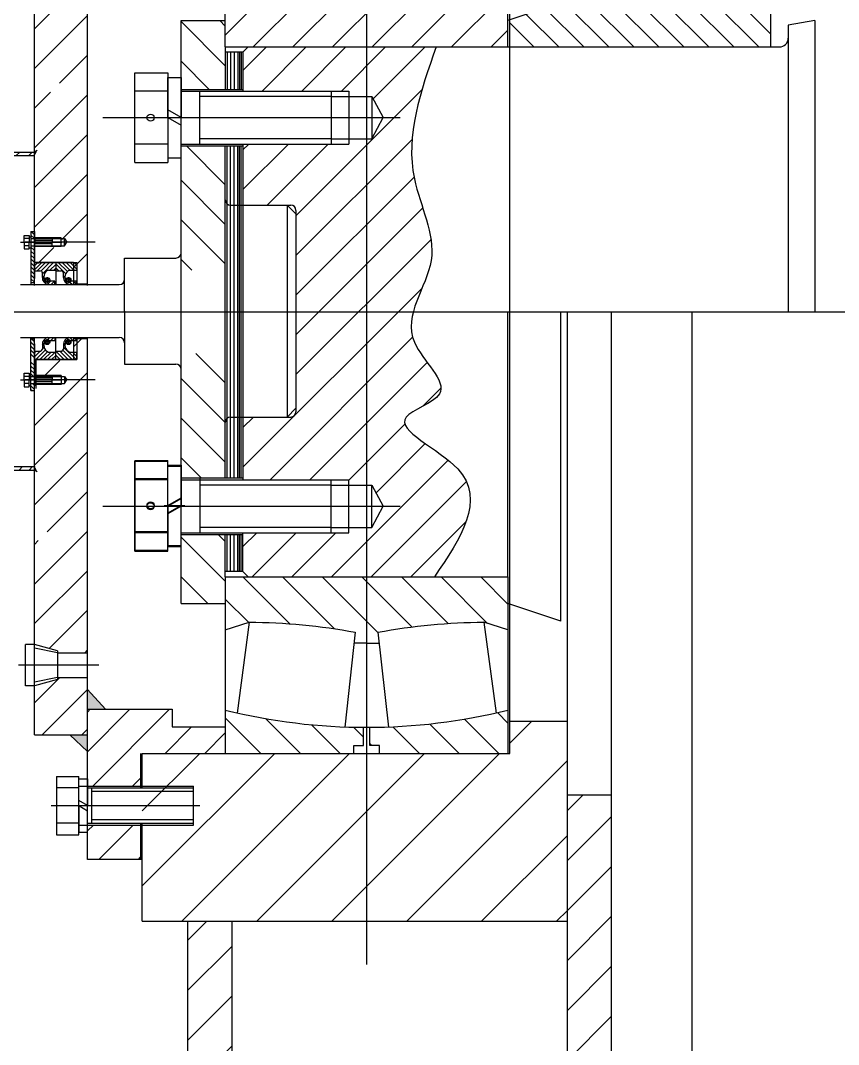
# Model space of a CAD drawing. Header units: millimetres. Extents: x 0 to 12600, y -338 to 8910.
# Drawn here: x 1843 to 2306, y 4920 to 5500 of the extents above; entities that cross this region are included whole.
import ezdxf

# ---------------------------------------------------------------- set-up
doc = ezdxf.new("R2010")
doc.units = ezdxf.units.MM
doc.header["$LTSCALE"] = 300
doc.linetypes.add('G', pattern=[2, 1.25, -0.25, 0.25, -0.25])
doc.linetypes.add('K', pattern=[2.5, 1.25, -0.25, 0.25, -0.25, 0.25, -0.25])
for name, color, linetype in [('01', 7, 'Continuous'), ('02', 1, 'Continuous'), ('05', 142, 'G'), ('07', 6, 'K')]:
    doc.layers.add(name, color=color, linetype=linetype)

# ---------------------------------------------------------------- blocks, each defined once
blk = doc.blocks.new('e')
at = {"layer": '02', "linetype": 'Continuous'}
h = blk.add_hatch(dxfattribs=at)
h.set_pattern_fill('LINE', color=1, scale=5, angle=45, style=0)
h.set_pattern_definition([(45, (-10498.824, 8951.033), (-11.22532, 11.22532), [])])
h.paths.add_polyline_path([(-1.78, 235.36), (-1.78, 243.22), (-1.78, 245.52), (-7.33, 245.52), (-7.33, 250), (-80, 250), (-80, 225.64, -0.059237)])
h.paths.add_polyline_path([(80, 225.64), (80, 250), (7.33, 250), (7.33, 245.52), (1.78, 245.52), (1.78, 243.22), (1.78, 235.36, -0.059237)])
h.paths.add_polyline_path([(80, 150), (80, 179.99), (66.41, 175.69, -0.045229), (6.41, 181.37), (7.09, 187.52), (0, 187.52), (0, 150)])
h.paths.add_polyline_path([(-66.41, 175.69), (-80, 179.99), (-80, 150), (0, 150), (0, 187.52), (-7.09, 187.52), (-6.41, 181.37, -0.045229)])
at = {"layer": '01'}
for p, q in [((-80, 150), (-80, 250)), ((-80, 250), (80, 250)), ((-7.33, 250), (-7.33, 245.52)), ((7.33, 250), (7.33, 245.52)), ((80, 150), (80, 250)), ((-7.33, 245.52), (-1.78, 245.52)), ((-1.78, 245.52), (-1.78, 243.22)), ((7.33, 245.52), (1.78, 245.52)), ((1.78, 245.52), (1.78, 243.22)), ((-1.78, 243.22), (-1.78, 235.36)), ((1.78, 243.22), (1.78, 235.36)), ((-6.41, 181.37), (-12.39, 235.14)), ((6.41, 181.37), (12.39, 235.14)), ((-66.41, 175.69), (-73.34, 227.21)), ((66.41, 175.69), (73.34, 227.21)), ((0, 187.52), (-7.09, 187.52)), ((0, 187.52), (7.09, 187.52)), ((-80, 179.99), (-66.41, 175.69)), ((80, 179.99), (66.41, 175.69)), ((-80, 150), (80, 150))]:
    blk.add_line(p, q, dxfattribs=at)
for centre, start, end in [((0, -98.47), 90, 103.86508), ((0, -98.47), 76.13492, 90), ((-67.72, 509.53), 270.22405, 280.58273), ((67.72, 509.53), 259.41727, 269.77595)]:
    blk.add_arc(centre, 333.84, start, end, dxfattribs=at)
blk = doc.blocks.new('*U40')
at = {"layer": '01'}
for p, q in [((-15.1, 5), (-15.1, 0)), ((0, 5), (-15.1, 5)), ((-15.1, 0), (0, 0)), ((0, 0), (-2.89, 5)), ((0, 5), (2.89, 0)), ((0, 5), (15.1, 5)), ((15.1, 0), (0, 0)), ((15.1, 5), (15.1, 0))]:
    blk.add_line(p, q, dxfattribs=at)
at = {"layer": '05'}
blk.add_line((0, 7.1), (0, -2.1), dxfattribs=at)
blk = doc.blocks.new('*U36')
at = {"layer": '01'}
for p, q in [((-22.75, 7.5), (-22.75, 0)), ((0, 7.5), (-22.75, 7.5)), ((0, 0), (-4.33, 7.5)), ((0, 7.5), (4.33, 0)), ((0, 7.5), (22.75, 7.5)), ((22.75, 7.5), (22.75, 0)), ((-22.75, 0), (0, 0)), ((22.75, 0), (0, 0))]:
    blk.add_line(p, q, dxfattribs=at)
at = {"layer": '05'}
blk.add_line((0, 9.6), (0, -2.1), dxfattribs=at)
blk = doc.blocks.new('wtwtrwt')
at = {"layer": '02', "linetype": 'Continuous'}
h = blk.add_hatch(dxfattribs=at)
h.set_pattern_fill('ANSI31', color=1, scale=0.5, style=0)
h.set_pattern_definition([(45, (-12, 0), (-1.122532, 1.122532), [])])
h.paths.add_polyline_path([(365.24, 562.92), (365.24, 567.24), (353.24, 567.24), (353.24, 562.52), (356.34, 562.52, -0.250683), (357.17, 562.07), (357.69, 561.28), (357.69, 558.8, 0.377139), (360.72, 554.74), (364.79, 554.74), (364.79, 556.59), (361.65, 556.59, -0.534579), (359.32, 556.48, -0.485131), (361.08, 562.92)])
h.paths.add_polyline_path([(359.32, 523, -0.534579), (361.65, 522.89), (364.79, 522.89), (364.79, 524.74), (360.72, 524.74, 0.377139), (357.69, 520.68), (357.69, 518.2), (357.17, 517.41, -0.250683), (356.34, 516.97), (353.24, 516.97), (353.24, 512.24), (365.24, 512.24), (365.24, 516.56), (361.08, 516.56, -0.485131)])
at = {"layer": '01', "color": 7, "linetype": 'Continuous'}
for p, q in [((353.24, 567.24), (365.24, 567.24)), ((365.24, 567.24), (365.24, 562.92)), ((365.24, 512.24), (365.24, 516.56)), ((353.24, 512.24), (365.24, 512.24))]:
    blk.add_line(p, q, dxfattribs=at)
at = {"layer": '01'}
for p, q in [((353.24, 562.52), (356.34, 562.52)), ((361.08, 562.92), (365.24, 562.92)), ((357.17, 562.07), (357.69, 561.28)), ((357.69, 558.8), (357.69, 561.28)), ((364.79, 556.59), (361.65, 556.59)), ((364.79, 554.74), (364.79, 556.59)), ((360.72, 554.74), (364.79, 554.74)), ((360.72, 524.74), (364.79, 524.74)), ((364.79, 522.89), (361.65, 522.89)), ((364.79, 524.74), (364.79, 522.89)), ((353.24, 516.97), (356.34, 516.97)), ((357.17, 517.41), (357.69, 518.2)), ((357.69, 520.68), (357.69, 518.2)), ((361.08, 516.56), (365.24, 516.56))]:
    blk.add_line(p, q, dxfattribs=at)
for centre, radius in [((360.45, 557.31), 1.4), ((360.45, 557.31), 1.05), ((360.45, 522.17), 1.4), ((360.45, 522.17), 1.05)]:
    blk.add_circle(centre, radius, dxfattribs=at)
for centre, radius, start, end in [((356.34, 561.52), 1, 33.70776, 90), ((362.74, 559.01), 4.25, 112.99323, 216.51104), ((361.52, 558.49), 3.83, 175.3112, 257.96489), ((361.52, 520.99), 3.83, 102.03511, 184.6888), ((362.74, 520.47), 4.25, 143.48896, 247.00677), ((356.34, 517.97), 1, 270, 326.29224)]:
    blk.add_arc(centre, radius, start, end, dxfattribs=at)
at = {"layer": '05'}
for p, q in [((362.21, 557.31), (358.65, 557.31)), ((360.45, 558.9), (360.45, 555.62)), ((362.21, 522.17), (358.65, 522.17)), ((360.45, 520.58), (360.45, 523.86))]:
    blk.add_line(p, q, dxfattribs=at)
blk = doc.blocks.new('*U141')
at = {"layer": '01'}
for p, q in [((-22.75, 7.5), (-22.75, 0)), ((0, 7.5), (-22.75, 7.5)), ((0, 0), (-4.33, 7.5)), ((0, 7.5), (4.33, 0)), ((0, 7.5), (22.75, 7.5)), ((22.75, 7.5), (22.75, 0)), ((-22.75, 0), (0, 0)), ((22.75, 0), (0, 0))]:
    blk.add_line(p, q, dxfattribs=at)
at = {"layer": '05'}
blk.add_line((0, 9.6), (0, -2.1), dxfattribs=at)

msp = doc.modelspace()

# ---------------------------------------------------------------- hatches: boundary and pattern name
at = {"layer": '01', "ltscale": 2}
for points in [[(1851.31, 5425.43), (1851.31, 5423.43, 0.098965), (1852.56, 5425.65, -0.004645), (1852.83, 5426.43)], [(1851.31, 5245.43), (1851.31, 5247.43, -0.098965), (1852.56, 5245.21, 0.004645), (1852.83, 5244.43)], [(1881.31, 5121.1), (1881.31, 5109.95), (1891.58, 5109.95)], [(1881.31, 5086.08), (1881.31, 5095.45), (1871.31, 5095.45)]]:
    msp.add_hatch(color=256, dxfattribs=at).paths.add_polyline_path(points)
at = {"layer": '02', "ltscale": 2}
h = msp.add_hatch(dxfattribs=at)
h.set_pattern_fill('LINE', color=256, scale=5, angle=45, style=0)
h.set_pattern_definition([(45, (551.24, 1523.514), (-11.22532, 11.22532), [])])
h.paths.add_polyline_path([(1881.31, 5295.95), (1869.67, 5295.95), (1868.31, 5293.95), (1866.31, 5293.95), (1866.31, 5293.45), (1851.31, 5293.45), (1851.31, 5210.45), (1866.31, 5210.45), (1866.31, 5209.95), (1868.31, 5209.95), (1869.67, 5207.95), (1881.31, 5207.95)])
h.paths.add_polyline_path([(1881.31, 5461.95), (1869.67, 5461.95), (1868.31, 5459.95), (1866.31, 5459.95), (1866.31, 5459.45), (1851.31, 5459.45), (1851.31, 5376.45), (1866.31, 5376.45), (1866.31, 5375.95), (1868.31, 5375.95), (1869.67, 5373.95), (1881.31, 5373.95)])
h.paths.add_polyline_path([(1881.31, 5574.45), (1851.31, 5574.45), (1851.31, 5464.45), (1866.31, 5464.45), (1866.31, 5463.95), (1868.31, 5463.95), (1869.67, 5461.95), (1881.31, 5461.95)])
h.paths.add_polyline_path([(1881.31, 5373.95), (1869.67, 5373.95), (1868.31, 5371.95), (1866.31, 5371.95), (1866.31, 5371.45), (1851.31, 5371.45), (1851.31, 5362.45), (1873.31, 5362.45), (1873.31, 5349.95), (1881.31, 5349.95)])
h.paths.add_polyline_path([(1881.31, 5319.95), (1873.31, 5319.95), (1873.31, 5307.45), (1851.31, 5307.45), (1851.31, 5298.45), (1866.31, 5298.45), (1866.31, 5297.95), (1868.31, 5297.95), (1869.67, 5295.95), (1881.31, 5295.95)])
h.paths.add_polyline_path([(1881.31, 5207.95), (1869.67, 5207.95), (1868.31, 5205.95), (1866.31, 5205.95), (1866.31, 5205.45), (1851.31, 5205.45), (1851.31, 5146.57), (1864.31, 5143.02), (1864.31, 5141.95), (1881.31, 5141.95)])
h.paths.add_polyline_path([(1881.31, 5127.95), (1864.31, 5127.95), (1864.31, 5126.89), (1851.31, 5123.33), (1851.31, 5095.45), (1881.31, 5095.45)])
at = {"layer": '02', "linetype": 'Continuous', "ltscale": 2}
h = msp.add_hatch(dxfattribs=at)
h.set_pattern_fill('_USER', color=1, scale=10, angle=135, style=0, pattern_type=0)
h.set_pattern_definition([(135, (-4194.145, 15758.685), (-7.071068, -7.071068), [])])
h.paths.add_polyline_path([(2152.91, 5509.95), (2149.31, 5509.95), (2120.31, 5500.28), (2120.31, 5484.95), (2152.91, 5484.95)])
h.paths.add_polyline_path([(2152.91, 5484.95), (2162.91, 5484.95), (2162.91, 5509.95), (2152.91, 5509.95)])
h.paths.add_polyline_path([(2162.91, 5509.95), (2162.91, 5484.95), (2267.91, 5484.95), (2267.91, 5509.95)])
h = msp.add_hatch(dxfattribs=at)
h.set_pattern_fill('LINE', color=1, scale=5, angle=135, style=0)
h.set_pattern_definition([(135, (-4194.145, 15758.685), (-11.22532, -11.22532), [])])
h.paths.add_polyline_path([(1959.31, 5184.95), (1959.31, 5208.95), (1934.31, 5208.95), (1934.31, 5202.2), (1934.31, 5169.95), (1959.31, 5169.95)])
h.paths.add_polyline_path([(1934.31, 5240.95), (1959.31, 5240.95), (1959.31, 5311.4), (1934.31, 5311.4)])
h.paths.add_polyline_path([(1934.31, 5358.5), (1959.31, 5358.5), (1959.31, 5428.95), (1934.31, 5428.95), (1934.31, 5419.53)])
h.paths.add_polyline_path([(1959.31, 5484.95), (1959.31, 5499.95), (1934.31, 5499.95), (1934.31, 5460.95), (1959.31, 5460.95)])
h = msp.add_hatch(dxfattribs=at)
h.set_pattern_fill('LINE', color=1, scale=5, angle=225, style=0)
h.paths.add_polyline_path([(1996.31, 5275.43), (1969.31, 5275.43), (1969.31, 5239.95), (2019.31, 5239.95), (2029.31, 5239.95), (2029.31, 5236.95), (2039.31, 5236.95), (2039.31, 5334.95), (1999.31, 5334.95), (1999.31, 5278.43, -0.414214)])
edge = h.paths.add_edge_path()
edge.add_spline(control_points=[(2077.67, 5184.95), (2092.38, 5206.67), (2116.84, 5242.78), (2042.33, 5273.11), (2094.98, 5288.25), (2063.32, 5312.86), (2064.21, 5329.26), (2065.7, 5334.95)], knot_values=[152.681683, 152.681683, 152.681683, 152.681683, 215.169648, 256.569375, 279.625811, 312.140254, 329.553088, 329.553088, 329.553088, 329.553088], degree=3, periodic=0)
edge.add_line((2065.7, 5334.95), (2039.31, 5334.95))
edge.add_line((2039.31, 5334.95), (2039.31, 5236.95))
edge.add_line((2039.31, 5236.95), (2042.31, 5236.95))
edge.add_line((2042.31, 5236.95), (2048.67, 5224.95))
edge.add_line((2048.67, 5224.95), (2042.31, 5212.95))
edge.add_line((2042.31, 5212.95), (2039.31, 5212.95))
edge.add_line((2039.31, 5212.95), (2039.31, 5184.95))
edge.add_line((2039.31, 5184.95), (2077.67, 5184.95))
h.paths.add_polyline_path([(2019.31, 5209.95), (1969.31, 5209.95), (1969.31, 5187.95), (1972.31, 5184.95), (2039.31, 5184.95), (2039.31, 5212.95), (2029.31, 5212.95), (2029.31, 5209.95)])
h.paths.add_polyline_path([(2039.31, 5432.95), (2029.31, 5432.95), (2029.31, 5429.95), (2019.31, 5429.95), (1969.31, 5429.95), (1969.31, 5395.43), (1996.31, 5395.43, -0.414214), (1999.31, 5392.43), (1999.31, 5334.95), (2039.31, 5334.95)])
edge = h.paths.add_edge_path()
edge.add_spline(control_points=[(2065.7, 5334.95), (2068.25, 5344.69), (2083.71, 5369.63), (2055.69, 5419.54), (2069.88, 5460.02), (2078.61, 5484.95)], knot_values=[0, 0, 0, 0, 29.79875, 77.010348, 152.681683, 152.681683, 152.681683, 152.681683], degree=3, periodic=0)
edge.add_line((2078.61, 5484.95), (2039.31, 5484.95))
edge.add_line((2039.31, 5484.95), (2039.31, 5456.95))
edge.add_line((2039.31, 5456.95), (2042.31, 5456.95))
edge.add_line((2042.31, 5456.95), (2048.67, 5444.95))
edge.add_line((2048.67, 5444.95), (2042.31, 5432.95))
edge.add_line((2042.31, 5432.95), (2039.31, 5432.95))
edge.add_line((2039.31, 5432.95), (2039.31, 5334.95))
edge.add_line((2039.31, 5334.95), (2065.7, 5334.95))
h.paths.add_polyline_path([(2019.31, 5459.95), (2029.31, 5459.95), (2029.31, 5456.95), (2039.31, 5456.95), (2039.31, 5484.95), (1972.31, 5484.95), (1969.31, 5481.95), (1969.31, 5459.95)])
at = {"layer": '02', "ltscale": 2}
h = msp.add_hatch(dxfattribs=at)
h.set_pattern_fill('_USER', color=256, scale=5, angle=135, style=0, pattern_type=0)
h.set_pattern_definition([(45, (8899.9574, 1939.483), (3.535534, -3.535534), [])])
h.paths.add_polyline_path([(1826.31, 5423.43), (1826.31, 5425.43), (1851.31, 5425.43), (1851.31, 5423.43)])
at = {"layer": '02', "linetype": 'Continuous', "ltscale": 2}
h = msp.add_hatch(dxfattribs=at)
h.set_pattern_fill('ANSI31', color=1, scale=0.5, angle=90, style=0)
h.set_pattern_definition([(135, (1498.0627, 4795.6902), (-1.122532, -1.122532), [])])
h.paths.add_polyline_path([(1875.31, 5358.61), (1875.31, 5362.93), (1863.31, 5362.93), (1863.31, 5358.21), (1866.4, 5358.21, -0.250683), (1867.23, 5357.76), (1867.76, 5356.97), (1867.76, 5354.49, 0.377139), (1870.78, 5350.43), (1874.85, 5350.43), (1874.85, 5352.28), (1871.71, 5352.28, -0.534579), (1869.38, 5352.17, -0.485131), (1871.14, 5358.61)])
h.paths.add_polyline_path([(1869.38, 5318.69, -0.534579), (1871.71, 5318.58), (1874.85, 5318.58), (1874.85, 5320.43), (1870.78, 5320.43, 0.377139), (1867.76, 5316.37), (1867.76, 5313.89), (1867.23, 5313.1, -0.250683), (1866.4, 5312.66), (1863.31, 5312.66), (1863.31, 5307.93), (1875.31, 5307.93), (1875.31, 5312.25), (1871.14, 5312.25, -0.485131)])
at = {"layer": '02', "ltscale": 2}
h = msp.add_hatch(dxfattribs=at)
h.set_pattern_fill('_USER', color=256, scale=4, angle=135, style=0, pattern_type=0)
h.set_pattern_definition([(45, (8899.9574, 1939.483), (2.8284271, -2.8284271), [])])
h.paths.add_polyline_path([(1851.31, 5247.43), (1851.31, 5245.43), (1826.31, 5245.43), (1826.31, 5247.43)])
at = {"layer": '02', "linetype": 'Continuous', "ltscale": 2}
h = msp.add_hatch(dxfattribs=at)
h.set_pattern_fill('LINE', color=1, scale=5, angle=45, style=0)
h.set_pattern_definition([(45, (-4194.145, 15758.685), (-11.22532, 11.22532), [])])
h.paths.add_polyline_path([(1881.31, 5109.95), (1912.31, 5109.95), (1912.31, 5084.95), (1911.31, 5084.95), (1911.31, 5066.45), (1881.31, 5066.45), (1881.31, 5070.55)])
h.paths.add_polyline_path([(1912.31, 5084.95), (1912.31, 5109.95), (1929.31, 5109.95), (1929.31, 5099.95), (1959.31, 5099.95), (1959.31, 5084.95)])
h.paths.add_polyline_path([(1881.31, 5024.95), (1881.31, 5044.45), (1911.31, 5044.45), (1911.31, 5024.95)])
at = {"layer": '02', "ltscale": 2}
h = msp.add_hatch(dxfattribs=at)
h.set_pattern_fill('_USER', color=256, scale=30, angle=45, style=0, pattern_type=0)
h.set_pattern_definition([(45, (-1472.55, 2558.523), (-21.2132, 21.2132), [])])
h.paths.add_polyline_path([(2152.91, 4989.95), (2152.91, 5103.2), (2120.31, 5103.2), (2120.31, 5084.95), (1912.31, 5084.95), (1912.31, 4989.95)])
h = msp.add_hatch(dxfattribs=at)
h.set_pattern_fill('_USER', color=256, scale=20, angle=45, style=0, pattern_type=0)
h.set_pattern_definition([(45, (-1472.549, 2558.523), (-14.142136, 14.142136), [])])
h.paths.add_polyline_path([(1962.91, 4989.95), (1937.91, 4989.95), (1937.91, 4267.95), (1962.91, 4267.95)])
h.paths.add_polyline_path([(1962.91, 4267.95), (1937.91, 4267.95), (1937.91, 4064.95), (1962.91, 4064.95)])
h.paths.add_polyline_path([(2177.91, 4267.95), (2152.91, 4267.95), (2152.91, 4109.95), (2177.91, 4109.95)])
h.paths.add_polyline_path([(2177.91, 5061.58), (2152.91, 5061.58), (2152.91, 4267.95), (2177.91, 4267.95)])
h.paths.add_polyline_path([(2634.91, 4564.38), (2609.91, 4564.38), (2609.91, 4267.95), (2634.91, 4267.95)])
h.paths.add_polyline_path([(2634.91, 4267.95), (2609.91, 4267.95), (2609.91, 4064.95), (2634.91, 4064.95)])

# ---------------------------------------------------------------- linework, layer by layer
at = {"layer": '01', "ltscale": 2}
for p, q in [((1881.31, 5349.95), (1881.31, 5644.95)), ((2267.91, 5614.95), (2267.91, 5484.95)), ((2120.31, 5084.95), (2120.31, 5584.95)), ((2149.31, 5509.95), (2119.31, 5499.95)), ((1934.31, 5499.95), (1959.31, 5499.95)), ((1934.31, 5334.95), (1934.31, 5499.95)), ((2292.91, 5499.95), (2277.91, 5497.31)), ((2277.91, 5497.31), (2277.91, 5334.95)), ((2292.91, 5499.95), (2292.91, 5334.93)), ((1959.31, 5484.95), (1959.31, 5460.95)), ((1972.31, 5484.95), (1969.31, 5481.95)), ((2105.4, 5484.95), (2272.91, 5484.95)), ((1969.31, 5481.95), (1959.31, 5481.95)), ((1960.31, 5481.95), (1960.31, 5460.95)), ((1962.31, 5481.95), (1962.31, 5460.95)), ((1964.31, 5481.95), (1964.31, 5460.95)), ((1966.31, 5481.95), (1966.31, 5460.95)), ((1967.31, 5481.95), (1967.31, 5460.95)), ((1968.31, 5481.95), (1968.31, 5460.95)), ((1969.31, 5481.95), (1969.31, 5459.95)), ((1934.31, 5460.95), (1969.31, 5460.95)), ((1934.31, 5459.95), (2019.31, 5459.95)), ((1944.81, 5429.95), (1944.81, 5459.95)), ((2019.31, 5459.95), (2019.31, 5429.95)), ((2019.31, 5456.95), (2042.31, 5456.95)), ((2029.31, 5459.95), (2029.31, 5429.95)), ((1934.31, 5429.95), (2019.31, 5429.95)), ((1934.31, 5428.95), (1969.31, 5428.95)), ((1959.31, 5334.95), (1959.31, 5428.95)), ((1960.31, 5334.95), (1960.31, 5428.95)), ((1962.31, 5334.95), (1962.31, 5428.95)), ((1964.31, 5334.95), (1964.31, 5428.95)), ((1966.31, 5334.95), (1966.31, 5428.95)), ((1967.31, 5334.95), (1967.31, 5428.95)), ((1968.31, 5334.95), (1968.31, 5428.95)), ((1969.31, 5429.95), (1969.31, 5334.95)), ((1508.73, 5423.43), (1851.31, 5423.43)), ((1510.73, 5425.43), (1851.31, 5425.43)), ((1852.83, 5426.43), (1851.31, 5425.43)), ((1851.31, 5423.43), (1851.31, 5425.43)), ((1994.31, 5395.43), (1994.31, 5275.43)), ((1999.31, 5392.43), (1999.31, 5278.43)), ((1845.51, 5374.43), (1845.51, 5378.26)), ((1845.51, 5378.26), (1848.31, 5378.26)), ((1848.31, 5376.43), (1845.51, 5376.43)), ((1848.31, 5378.26), (1848.31, 5374.43)), ((1848.31, 5377.54), (1849.31, 5377.54)), ((1849.31, 5376.43), (1861.31, 5376.43)), ((1851.31, 5376.43), (1868.31, 5376.43)), ((1851.31, 5376.43), (1868.31, 5376.43)), ((1851.41, 5376.43), (1851.41, 5374.43)), ((1861.31, 5376.43), (1861.31, 5374.43)), ((1866.31, 5371.93), (1866.31, 5376.93)), ((1866.31, 5371.93), (1866.31, 5376.93)), ((1868.31, 5372.43), (1868.31, 5376.43)), ((1868.31, 5376.43), (1869.67, 5374.43)), ((1868.31, 5376.43), (1869.67, 5374.43)), ((1868.31, 5372.43), (1868.31, 5376.43)), ((1845.51, 5374.43), (1845.51, 5370.6)), ((1848.31, 5372.43), (1845.51, 5372.43)), ((1845.51, 5370.6), (1848.31, 5370.6)), ((1848.31, 5370.6), (1848.31, 5374.43)), ((1848.31, 5371.32), (1849.31, 5371.32)), ((1849.31, 5372.43), (1861.31, 5372.43)), ((1851.31, 5372.43), (1868.31, 5372.43)), ((1851.31, 5350.43), (1851.31, 5372.43)), ((1851.31, 5372.43), (1868.31, 5372.43)), ((1851.41, 5372.43), (1851.41, 5374.43)), ((1861.31, 5372.43), (1861.31, 5374.43)), ((1868.31, 5372.43), (1869.67, 5374.43)), ((1868.31, 5372.43), (1869.67, 5374.43)), ((1873.31, 5362.93), (1851.31, 5362.93)), ((1863.31, 5358.61), (1863.31, 5350.43)), ((1863.31, 5358.21), (1866.4, 5358.21)), ((1867.23, 5357.76), (1867.76, 5356.97)), ((1871.14, 5358.61), (1875.31, 5358.61)), ((1873.31, 5362.93), (1873.31, 5350.43)), ((1867.76, 5354.49), (1867.76, 5356.97)), ((1874.85, 5352.28), (1871.71, 5352.28)), ((1870.78, 5350.43), (1874.85, 5350.43)), ((1934.31, 5169.95), (1934.31, 5334.95)), ((1959.31, 5240.95), (1959.31, 5334.95)), ((1960.31, 5240.95), (1960.31, 5334.95)), ((1962.31, 5240.95), (1962.31, 5334.95)), ((1964.31, 5240.95), (1964.31, 5334.95)), ((1966.31, 5240.95), (1966.31, 5334.95)), ((1967.31, 5240.95), (1967.31, 5334.95)), ((1968.31, 5240.95), (1968.31, 5334.95)), ((1969.31, 5334.95), (1969.31, 5239.95)), ((2119.31, 5184.95), (2119.31, 5334.95)), ((2149.31, 5159.9), (2149.31, 5334.93)), ((2152.91, 4109.95), (2152.91, 5334.95)), ((2177.91, 4109.95), (2177.91, 5334.95)), ((2223.41, 5334.93), (2223.41, 4144.52)), ((1851.31, 5316.93), (1851.31, 5320.43)), ((1851.31, 5316.93), (1851.31, 5298.43)), ((1863.31, 5312.25), (1863.31, 5320.43)), ((1870.78, 5320.43), (1874.85, 5320.43)), ((1874.85, 5318.58), (1871.71, 5318.58)), ((1873.31, 5320.43), (1873.31, 5307.93)), ((1874.85, 5320.43), (1874.85, 5318.58)), ((1881.31, 5024.95), (1881.31, 5319.95)), ((1863.31, 5312.66), (1866.4, 5312.66)), ((1867.23, 5313.1), (1867.76, 5313.89)), ((1867.76, 5316.37), (1867.76, 5313.89)), ((1871.14, 5312.25), (1875.31, 5312.25)), ((1873.31, 5307.93), (1851.31, 5307.93)), ((1863.31, 5307.93), (1875.31, 5307.93)), ((1845.51, 5300.26), (1848.31, 5300.26)), ((1845.51, 5296.43), (1845.51, 5300.26)), ((1848.31, 5300.26), (1848.31, 5296.43)), ((1848.31, 5299.54), (1849.31, 5299.54)), ((1848.31, 5298.43), (1845.51, 5298.43)), ((1845.51, 5296.43), (1845.51, 5292.6)), ((1848.31, 5294.43), (1845.51, 5294.43)), ((1848.31, 5292.6), (1848.31, 5296.43)), ((1849.31, 5298.43), (1861.31, 5298.43)), ((1849.31, 5294.43), (1861.31, 5294.43)), ((1851.31, 5298.43), (1868.31, 5298.43)), ((1851.31, 5298.43), (1868.31, 5298.43)), ((1851.31, 5294.43), (1868.31, 5294.43)), ((1851.31, 5294.43), (1868.31, 5294.43)), ((1851.41, 5298.43), (1851.41, 5296.43)), ((1851.41, 5294.43), (1851.41, 5296.43)), ((1861.31, 5298.43), (1861.31, 5296.43)), ((1861.31, 5294.43), (1861.31, 5296.43)), ((1866.31, 5298.93), (1866.31, 5293.93)), ((1866.31, 5298.93), (1866.31, 5293.93)), ((1868.31, 5298.43), (1868.31, 5294.43)), ((1868.31, 5298.43), (1869.67, 5296.43)), ((1868.31, 5298.43), (1868.31, 5294.43)), ((1868.31, 5298.43), (1869.67, 5296.43)), ((1868.31, 5294.43), (1869.67, 5296.43)), ((1868.31, 5294.43), (1869.67, 5296.43)), ((1845.51, 5292.6), (1848.31, 5292.6)), ((1848.31, 5293.32), (1849.31, 5293.32)), ((1851.31, 5219.95), (1851.31, 5263.35)), ((1508.73, 5247.43), (1851.31, 5247.43)), ((1851.31, 5247.43), (1851.31, 5245.43)), ((1510.73, 5245.43), (1851.31, 5245.43)), ((1852.83, 5244.43), (1851.31, 5245.43)), ((1934.31, 5240.95), (1969.31, 5240.95)), ((1934.31, 5239.95), (2019.31, 5239.95)), ((1944.81, 5240.43), (1944.81, 5210.43)), ((1944.81, 5239.95), (1944.81, 5209.95)), ((2019.31, 5209.95), (2019.31, 5239.95)), ((2029.31, 5209.95), (2029.31, 5239.95)), ((2019.31, 5212.95), (2042.31, 5212.95)), ((1934.31, 5209.95), (2019.31, 5209.95)), ((1934.31, 5208.95), (1969.31, 5208.95)), ((1959.31, 5184.95), (1959.31, 5208.95)), ((1960.31, 5187.95), (1960.31, 5208.95)), ((1962.31, 5187.95), (1962.31, 5208.95)), ((1964.31, 5187.95), (1964.31, 5208.95)), ((1966.31, 5187.95), (1966.31, 5208.95)), ((1967.31, 5187.95), (1967.31, 5208.95)), ((1968.31, 5187.95), (1968.31, 5208.95)), ((1969.31, 5187.95), (1969.31, 5209.95)), ((1969.31, 5187.95), (1959.31, 5187.95)), ((1972.31, 5184.95), (1969.31, 5187.95)), ((1934.31, 5169.95), (1959.31, 5169.95)), ((2149.31, 5159.9), (2119.31, 5169.9)), ((1846.16, 5123.33), (1846.16, 5146.57)), ((1851.31, 5146.57), (1846.16, 5146.57)), ((1851.31, 5123.33), (1846.16, 5123.33)), ((1881.31, 5121.1), (1891.58, 5109.95)), ((1929.31, 5109.95), (1929.31, 5099.95)), ((2120.31, 5103.2), (2152.91, 5103.2)), ((1871.31, 5095.45), (1881.31, 5086.08)), ((1912.31, 5084.95), (2120.31, 5084.95)), ((1863.81, 5071.93), (1863.81, 5038.98)), ((1863.81, 5071.93), (1876.31, 5071.93)), ((1876.31, 5038.98), (1876.31, 5071.93)), ((1876.31, 5065.45), (1863.81, 5065.45)), ((1876.31, 5066.45), (1941.31, 5066.45)), ((1881.31, 5065.45), (1941.31, 5065.45)), ((1883.81, 5045.45), (1883.81, 5065.45)), ((1941.31, 5044.45), (1941.31, 5066.45)), ((2152.91, 5061.58), (2177.91, 5061.58)), ((1876.31, 5045.45), (1863.81, 5045.45)), ((1876.31, 5044.45), (1941.31, 5044.45)), ((1881.31, 5045.45), (1941.31, 5045.45)), ((1863.81, 5038.98), (1876.31, 5038.98)), ((1937.91, 4989.95), (1937.91, 4064.95)), ((1962.91, 4989.95), (1962.91, 4064.95))]:
    msp.add_line(p, q, dxfattribs=at)
at = {"layer": '01', "color": 7, "linetype": 'Continuous', "ltscale": 2}
for p, q in [((1851.31, 5349.95), (1851.31, 5574.45)), ((1908.11, 5419.53), (1908.11, 5470.38)), ((1908.11, 5470.38), (1926.81, 5470.38)), ((1926.81, 5470.38), (1926.81, 5419.53)), ((1926.81, 5459.95), (1908.11, 5459.95)), ((2042.31, 5456.95), (2042.31, 5432.95)), ((2042.31, 5456.95), (2048.67, 5444.95)), ((2042.31, 5432.95), (2048.67, 5444.95)), ((2019.31, 5432.95), (2042.31, 5432.95)), ((1926.81, 5429.95), (1908.11, 5429.95)), ((1908.11, 5419.53), (1926.81, 5419.53)), ((1962.31, 5395.43), (1996.31, 5395.43)), ((1994.31, 5395.43), (1999.31, 5390.43)), ((1849.31, 5380.43), (1851.31, 5380.43)), ((1849.31, 5380.43), (1849.31, 5350.43)), ((1851.31, 5380.43), (1851.31, 5353.93)), ((1902.31, 5335.43), (1902.31, 5365.43)), ((1902.31, 5365.43), (1931.31, 5365.43)), ((1873.31, 5362.93), (1851.31, 5362.93)), ((1851.31, 5362.93), (1875.31, 5362.93)), ((1851.31, 5362.93), (1875.31, 5362.93)), ((1863.31, 5362.93), (1875.31, 5362.93)), ((1863.31, 5362.93), (1875.31, 5362.93)), ((1875.31, 5362.93), (1875.31, 5359.64)), ((1875.31, 5362.93), (1875.31, 5358.61)), ((1875.31, 5362.93), (1875.31, 5350.43)), ((1875.31, 5362.93), (1875.31, 5350.43)), ((1851.31, 5351.39), (1849.31, 5351.39)), ((1874.85, 5350.43), (1874.85, 5352.28)), ((1843.31, 5350.43), (1899.31, 5350.43)), ((1873.31, 5350.43), (1881.31, 5350.43)), ((1875.31, 5350.93), (1881.31, 5350.93)), ((1875.31, 5350.43), (1879.31, 5350.43)), ((1902.31, 5335.43), (1902.31, 5305.43)), ((1843.31, 5320.43), (1899.31, 5320.43)), ((1849.31, 5290.43), (1849.31, 5320.43)), ((1851.31, 5319.47), (1849.31, 5319.47)), ((1851.31, 5095.45), (1851.31, 5319.95)), ((1851.31, 5290.43), (1851.31, 5316.93)), ((1873.31, 5320.43), (1881.31, 5320.43)), ((1875.31, 5320.43), (1875.31, 5307.93)), ((1875.31, 5320.43), (1875.31, 5307.93)), ((1875.31, 5320.43), (1879.31, 5320.43)), ((1875.31, 5319.93), (1881.31, 5319.93)), ((1902.31, 5305.43), (1931.31, 5305.43)), ((1849.31, 5290.43), (1851.31, 5290.43)), ((1994.31, 5275.43), (1999.31, 5280.43)), ((1962.31, 5275.43), (1996.31, 5275.43)), ((1908.11, 5250.86), (1908.11, 5200.01)), ((1908.11, 5250.86), (1926.81, 5250.86)), ((1908.11, 5250.38), (1926.81, 5250.38)), ((1908.11, 5199.53), (1908.11, 5250.38)), ((1926.81, 5200.01), (1926.81, 5250.86)), ((1926.81, 5199.53), (1926.81, 5250.38)), ((1926.81, 5240.43), (1908.11, 5240.43)), ((1926.81, 5239.95), (1908.11, 5239.95)), ((2019.31, 5236.95), (2042.31, 5236.95)), ((2042.31, 5212.95), (2042.31, 5236.95)), ((2042.31, 5236.95), (2048.67, 5224.95)), ((2042.31, 5212.95), (2048.67, 5224.95)), ((1926.81, 5210.43), (1908.11, 5210.43)), ((1926.81, 5209.95), (1908.11, 5209.95)), ((1908.11, 5200.01), (1926.81, 5200.01)), ((1908.11, 5199.53), (1926.81, 5199.53)), ((1864.31, 5141.95), (1851.31, 5144.52)), ((1864.31, 5143.02), (1864.31, 5126.89)), ((1864.31, 5141.95), (1881.31, 5141.95)), ((1864.31, 5127.95), (1851.31, 5125.39)), ((1864.31, 5127.95), (1881.31, 5127.95)), ((1881.31, 5109.95), (1929.31, 5109.95)), ((1929.31, 5099.95), (1959.31, 5099.95)), ((1851.31, 5095.45), (1881.31, 5095.45)), ((1911.31, 5084.95), (1911.31, 5065.45)), ((1912.31, 5065.45), (1912.31, 5084.95)), ((1911.31, 5045.45), (1911.31, 5024.95)), ((1912.31, 4989.95), (1912.31, 5045.45)), ((1912.31, 5024.95), (1881.31, 5024.95)), ((1912.31, 4989.95), (2152.91, 4989.95))]:
    msp.add_line(p, q, dxfattribs=at)
for centre in [(1917.01, 5444.95), (1917.01, 5225.43), (1917.01, 5224.95)]:
    msp.add_circle(centre, 2, dxfattribs=at)
at = {"layer": '01', "ltscale": 2}
for centre, radius in [((1870.51, 5353), 1.4), ((1870.51, 5353), 1.05), ((1870.51, 5317.86), 1.4), ((1870.51, 5317.86), 1.05)]:
    msp.add_circle(centre, radius, dxfattribs=at)
for centre, radius, start, end in [((2272.91, 5489.95), 5, 270, 0), ((1962.31, 5398.43), 3, 180, 270), ((1931.31, 5368.43), 3, 270, 0), ((1866.4, 5357.21), 1, 33.70776, 90), ((1872.8, 5354.7), 4.25, 112.99323, 216.51104), ((1871.58, 5354.18), 3.83, 175.3112, 257.96489), ((1871.58, 5316.68), 3.83, 102.03511, 184.6888), ((1872.8, 5316.16), 4.25, 143.48896, 247.00677), ((1866.4, 5313.66), 1, 270, 326.29224), ((1931.31, 5302.43), 3, 0, 90), ((1962.31, 5272.43), 3, 90, 180)]:
    msp.add_arc(centre, radius, start, end, dxfattribs=at)
at = {"layer": '01', "color": 7, "linetype": 'Continuous', "ltscale": 2}
for centre, start, end in [((1996.31, 5392.43), 0, 90), ((1899.31, 5353.43), 270, 0), ((1899.31, 5317.43), 0, 90), ((1996.31, 5278.43), 270, 0)]:
    msp.add_arc(centre, 3, start, end, dxfattribs=at)
at = {"layer": '02', "ltscale": 2}
for p, q in [((2019.31, 5456.95), (1944.81, 5456.95)), ((2019.31, 5459.95), (2029.31, 5459.95)), ((2019.31, 5432.95), (1944.81, 5432.95)), ((2019.31, 5429.95), (2029.31, 5429.95)), ((1866.31, 5376.93), (1851.31, 5376.93)), ((1866.31, 5376.93), (1851.31, 5376.93)), ((1861.31, 5375.43), (1851.41, 5375.43)), ((1866.31, 5371.93), (1851.31, 5371.93)), ((1866.31, 5371.93), (1851.31, 5371.93)), ((1861.31, 5373.43), (1851.41, 5373.43)), ((1866.31, 5298.93), (1851.31, 5298.93)), ((1866.31, 5298.93), (1851.31, 5298.93)), ((1866.31, 5293.93), (1851.31, 5293.93)), ((1866.31, 5293.93), (1851.31, 5293.93)), ((1861.31, 5297.43), (1851.41, 5297.43)), ((1861.31, 5295.43), (1851.41, 5295.43)), ((2019.31, 5236.95), (1944.81, 5236.95)), ((2019.31, 5239.95), (2029.31, 5239.95)), ((2019.31, 5212.95), (1944.81, 5212.95)), ((2019.31, 5209.95), (2029.31, 5209.95)), ((1941.31, 5063.45), (1883.81, 5063.45)), ((1941.31, 5047.45), (1883.81, 5047.45))]:
    msp.add_line(p, q, dxfattribs=at)
at = {"layer": '02', "color": 1, "linetype": 'Continuous', "ltscale": 2}
for p, q in [((1851.31, 5378.64), (1849.51, 5380.43)), ((1851.27, 5376.43), (1849.31, 5378.39)), ((1851.31, 5369.66), (1849.31, 5371.66)), ((1851.31, 5367.41), (1849.31, 5369.41)), ((1851.31, 5371.9), (1850.78, 5372.43)), ((1851.31, 5365.17), (1849.31, 5367.17)), ((1851.31, 5362.92), (1849.31, 5364.92)), ((1851.31, 5360.68), (1849.31, 5362.68)), ((1851.31, 5358.43), (1849.31, 5360.43)), ((1851.31, 5356.19), (1849.31, 5358.19)), ((1851.31, 5353.94), (1849.31, 5355.94)), ((1851.31, 5351.7), (1849.31, 5353.7)), ((1851.31, 5315.78), (1849.31, 5317.78)), ((1851.31, 5318.02), (1849.86, 5319.47)), ((1851.31, 5313.53), (1849.31, 5315.53)), ((1851.31, 5311.29), (1849.31, 5313.29)), ((1851.31, 5309.04), (1849.31, 5311.04)), ((1851.31, 5304.55), (1849.31, 5306.55)), ((1851.31, 5302.31), (1849.31, 5304.31)), ((1851.31, 5300.06), (1849.31, 5302.06)), ((1850.69, 5298.43), (1849.31, 5299.82)), ((1851.31, 5293.33), (1850.2, 5294.43)), ((1851.31, 5291.08), (1849.31, 5293.08)), ((1849.71, 5290.43), (1849.31, 5290.84)), ((1864.31, 5143.02), (1851.31, 5146.57)), ((1864.31, 5126.89), (1851.31, 5123.33))]:
    msp.add_line(p, q, dxfattribs=at)
at = {"layer": '02', "ltscale": 2}
msp.add_spline([(2078.61, 5484.95), (2066.33, 5410.28), (2075.78, 5364.03), (2066.33, 5317.77), (2080.5, 5288.5), (2061.61, 5275.29), (2090.89, 5246.02), (2077.67, 5184.95)], degree=3, dxfattribs=at)
at = {"layer": '05', "ltscale": 2}
for p, q in [((2039.31, 5715.39), (2039.31, 4929.76)), ((1890.07, 5444.95), (2058.31, 5444.95)), ((1843.44, 5374.43), (1866.86, 5374.43)), ((1885.69, 5374.43), (1846.06, 5374.43)), ((1885.69, 5374.43), (1846.06, 5374.43)), ((1872.27, 5353), (1868.71, 5353)), ((1870.51, 5354.59), (1870.51, 5351.31)), ((1777, 5334.95), (5278.89, 5334.95)), ((1872.27, 5317.86), (1868.71, 5317.86)), ((1870.51, 5316.27), (1870.51, 5319.55)), ((1843.44, 5296.43), (1866.86, 5296.43)), ((1885.69, 5296.43), (1846.06, 5296.43)), ((1885.69, 5296.43), (1846.06, 5296.43)), ((1890.07, 5224.95), (2058.31, 5224.95)), ((1887.65, 5134.95), (1842.34, 5134.95)), ((1860.74, 5055.45), (1944.86, 5055.45))]:
    msp.add_line(p, q, dxfattribs=at)
at = {"layer": '05', "color": 142, "linetype": 'G', "ltscale": 2}
msp.add_line((1689.08, 5334.95), (1844.91, 5334.95), dxfattribs=at)
at = {"layer": '07', "color": 6, "linetype": 'K', "ltscale": 2}
for p, q in [((1875.31, 5307.93), (1875.31, 5312.25)), ((1852.31, 5291.56), (1852.31, 5308.03))]:
    msp.add_line(p, q, dxfattribs=at)

# ---------------------------------------------------------------- block references
at = {"layer": '01', "ltscale": 2}
for name, p in [('e', (2039.31, 5334.95)), ('wtwtrwt', (1498.06, 4795.69))]:
    msp.add_blockref(name, p, dxfattribs=at)
at = {"layer": '01', "ltscale": 2, "xscale": -1}
for name, p, rotation in [('e', (2039.31, 5334.95), 180), ('*U40', (1881.31, 5055.45), 90)]:
    msp.add_blockref(name, p, dxfattribs=dict(at, rotation=rotation))
at = {"layer": '02', "ltscale": 2, "xscale": -1, "rotation": 90}
msp.add_blockref('*U36', (1934.31, 5444.95), dxfattribs=at)
at = {"layer": '02', "ltscale": 2, "rotation": 90}
for name, p in [('*U141', (1934.31, 5225.43)), ('*U36', (1934.31, 5224.95))]:
    msp.add_blockref(name, p, dxfattribs=at)

doc.saveas('drawing.dxf')
